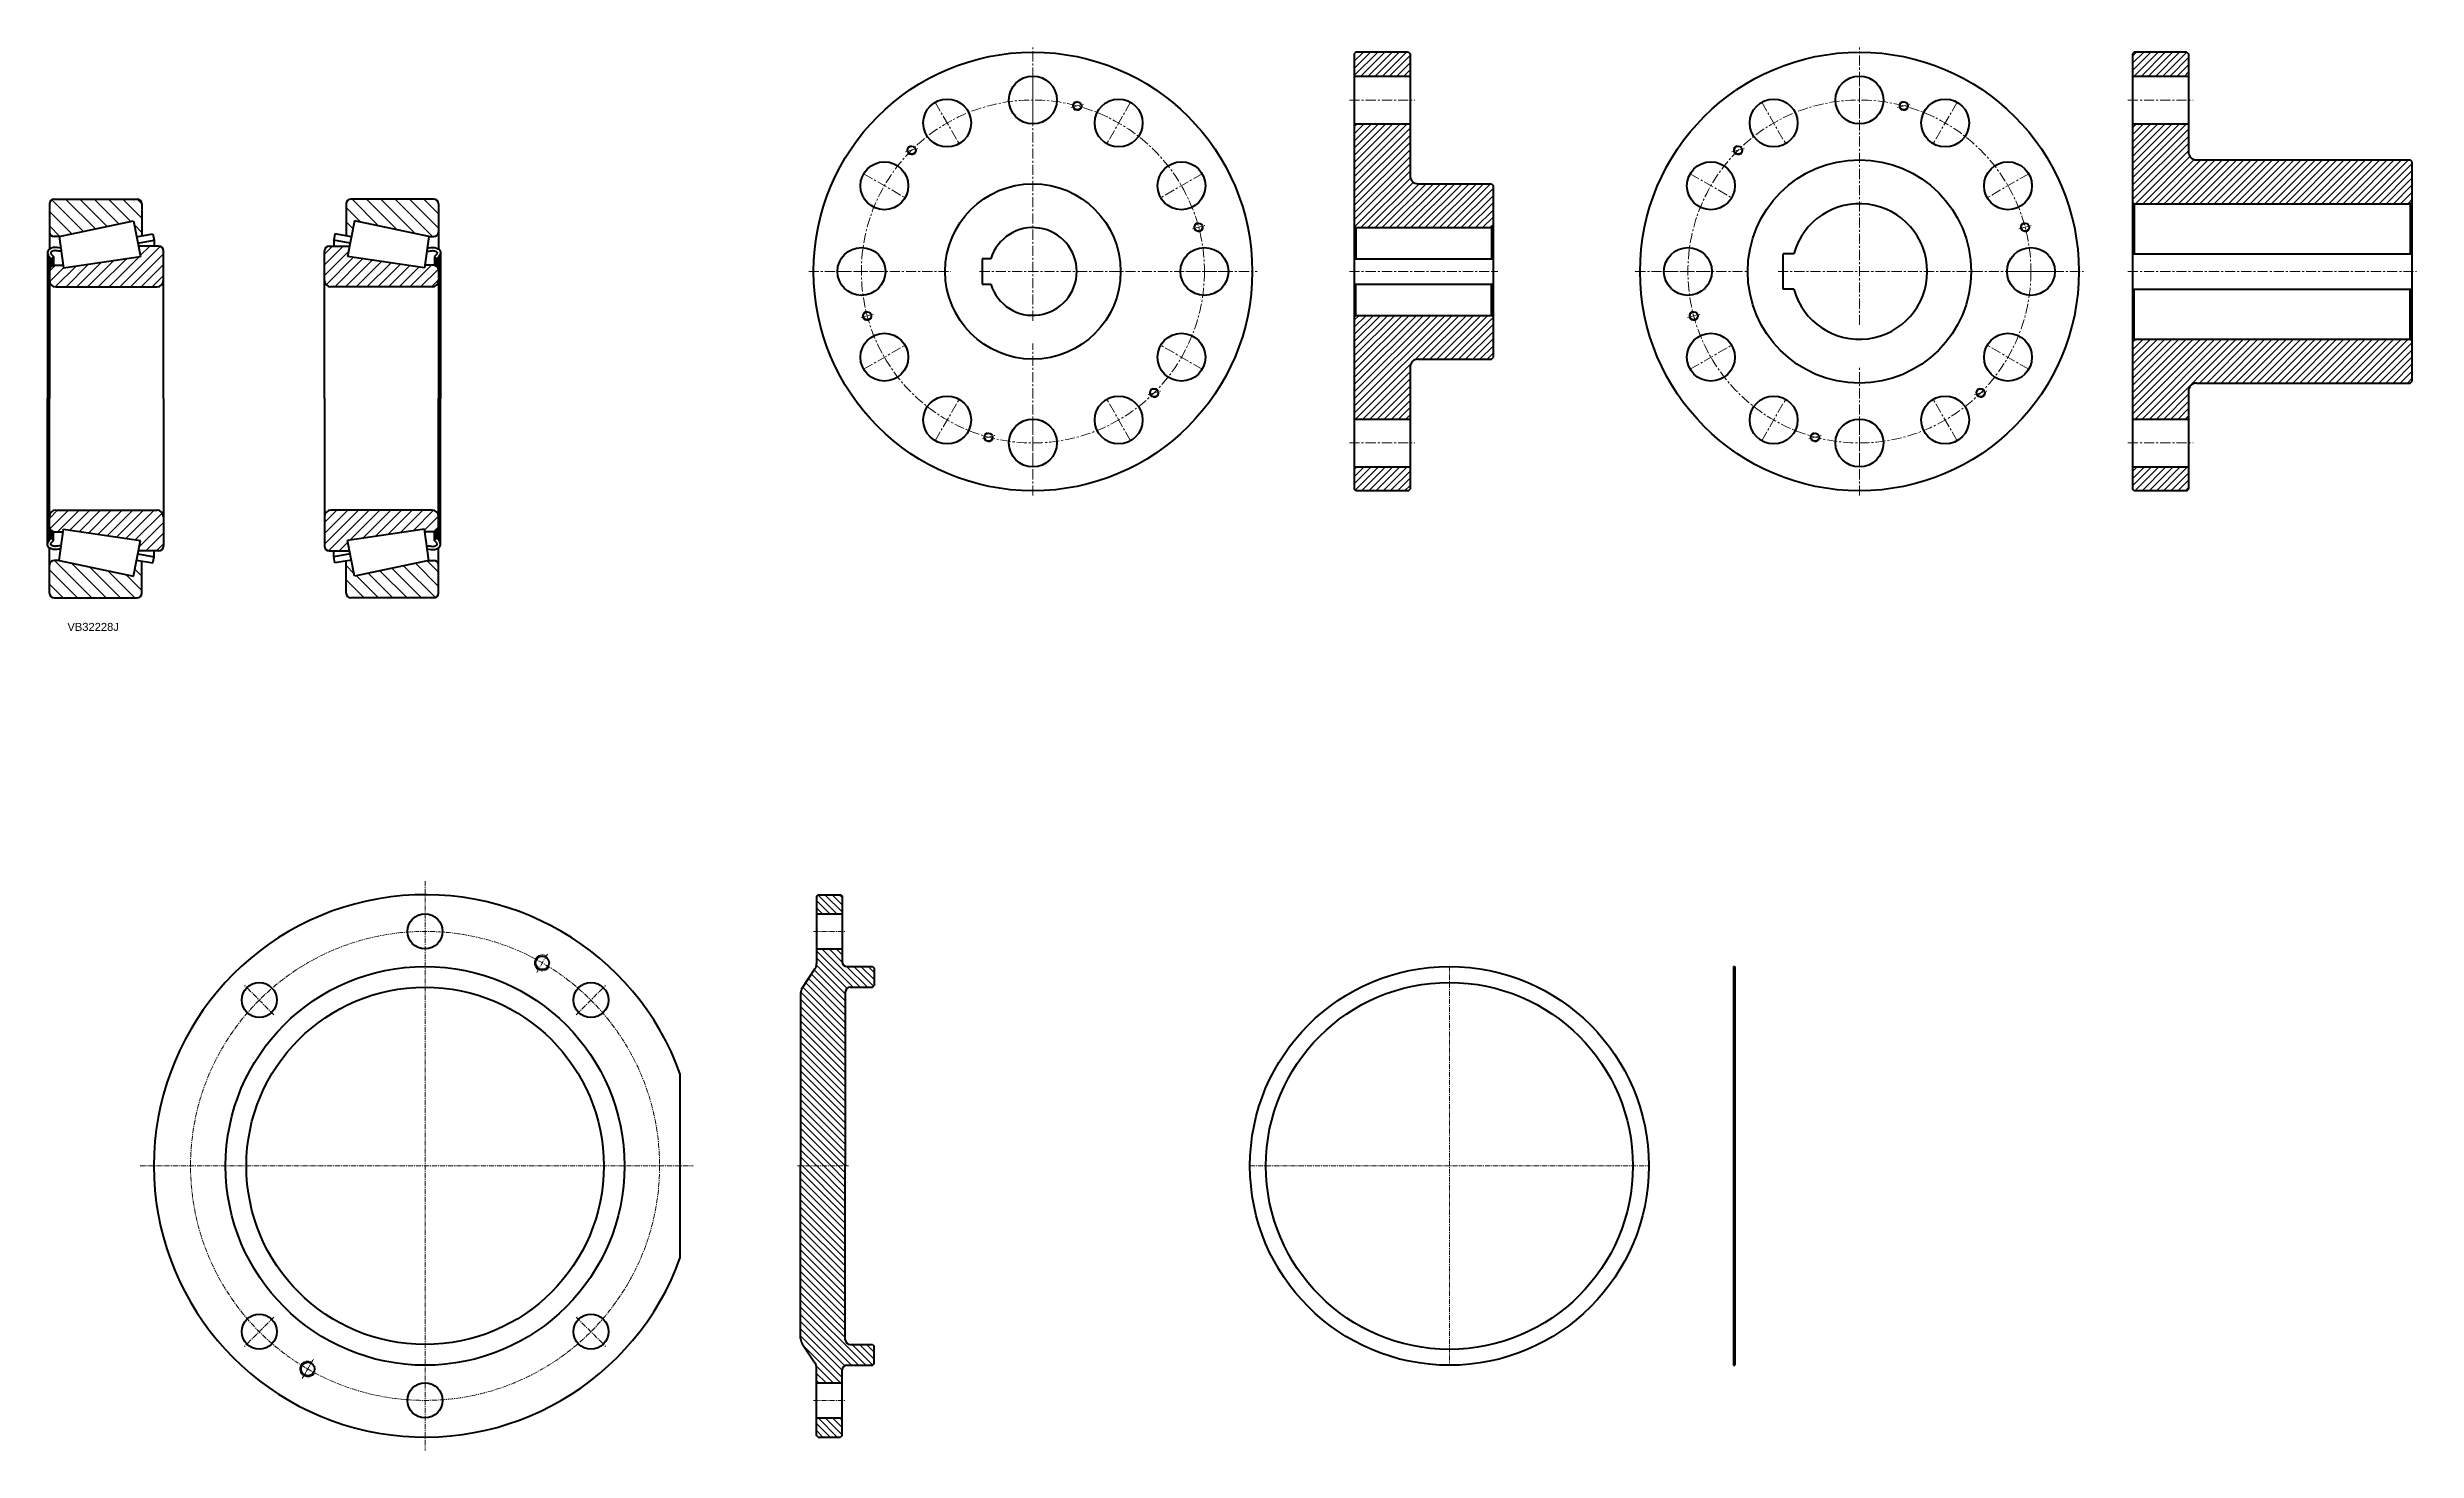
# Model space of a CAD drawing. Header units: millimetres. Extents: x -11382 to 23553, y -372 to 10786.
# Drawn here: x 10307 to 11792, y 3956 to 4836 of the extents above; entities that cross this region are included whole.
import ezdxf

# ---------------------------------------------------------------- set-up
doc = ezdxf.new("R2010")
doc.units = ezdxf.units.MM
doc.header["$LTSCALE"] = 0.2
doc.linetypes.add('CENTER', pattern=[50.8, 31.75, -6.35, 6.35, -6.35])
for name, color, linetype, lineweight in [('đường bao thấy', 7, 'Continuous', 40), ('đường mặt cắt', 160, 'Continuous', 15), ('đường nét mảnh', 220, 'Continuous', 15), ('đường nét tâm', 137, 'CENTER', 15)]:
    doc.layers.add(name, color=color, linetype=linetype, lineweight=lineweight)
doc.styles.add('nhat3.5', font='arial.ttf', dxfattribs={"height": 3.5})
pattern_1 = [(135, (7266.0226, 2575.9754), (-4.490128, -4.490128), [])]
pattern_2 = [(45, (7266.0226, 2575.9754), (-3.367596, 3.367596), [])]
pattern_3 = [(135, (4478.9637, 2475.3908), (-2.245064, -2.245064), [])]
pattern_4 = [(45, (-554.6393, 869.6178), (-2.245064, 2.245064), [])]
pattern_5 = [(45, (-36.5448, 0), (-2.245064, 2.245064), [])]

msp = doc.modelspace()

# ---------------------------------------------------------------- hatches: boundary and pattern name
at = {"layer": 'đường mặt cắt'}
h = msp.add_hatch(dxfattribs=at)
h.set_pattern_fill('ANSI31', color=256, style=0)
h.set_pattern_definition(pattern_5)
h.paths.add_polyline_path([(11161.356, 4818.07), (11161.356, 4832.07), (11160.356, 4833.07), (11127.356, 4833.07), (11126.356, 4832.07), (11126.356, 4818.07)])
h = msp.add_hatch(dxfattribs=at)
h.set_pattern_fill('ANSI31', color=256, style=0)
h.set_pattern_definition(pattern_4)
h.paths.add_polyline_path([(11615.254, 4833.07), (11614.254, 4832.07), (11614.254, 4818.07), (11649.254, 4818.07), (11649.254, 4832.07), (11648.254, 4833.07)])
h = msp.add_hatch(dxfattribs=at)
h.set_pattern_fill('ANSI31', color=256, style=0)
h.paths.add_polyline_path([(11126.356, 4724.07), (11127.356, 4723.07), (11212.356, 4723.07), (11213.356, 4724.07), (11213.356, 4749.57), (11212.356, 4750.57), (11166.356, 4750.57, -0.41421356), (11161.356, 4755.57), (11161.356, 4788.07), (11126.356, 4788.07)])
h = msp.add_hatch(dxfattribs=at)
h.set_pattern_fill('ANSI31', color=256, style=0)
h.set_pattern_definition(pattern_4)
h.paths.add_polyline_path([(11788.254, 4738.07), (11789.254, 4739.07), (11789.254, 4764.57), (11788.254, 4765.57), (11654.254, 4765.57, -0.41421356), (11649.254, 4770.57), (11649.254, 4788.07), (11614.254, 4788.07), (11614.254, 4739.07), (11615.254, 4738.07)])
at = {"layer": 'đường mặt cắt', "ltscale": 0.5}
h = msp.add_hatch(dxfattribs=at)
h.set_pattern_fill('ANSI31', color=256, scale=2, angle=90, style=0)
h.set_pattern_definition(pattern_1)
h.paths.add_polyline_path([(10361.214, 4727.359), (10363.152, 4717.326), (10366.488, 4717.894), (10366.488, 4737.942, 0.41421356), (10363.488, 4740.942), (10311.488, 4740.942, 0.41421356), (10308.488, 4737.942), (10308.488, 4720.436, 0.41421356), (10311.488, 4717.436), (10314.661, 4717.436)])
h = msp.add_hatch(dxfattribs=at)
h.set_pattern_fill('ANSI31', color=256, scale=2, angle=90, style=0)
h.set_pattern_definition(pattern_1)
h.paths.add_polyline_path([(10497.397, 4740.942, 0.41421356), (10494.397, 4737.942), (10494.397, 4717.894), (10497.733, 4717.326), (10499.671, 4727.359), (10546.224, 4717.436), (10549.397, 4717.436, 0.41421356), (10552.397, 4720.436), (10552.397, 4737.942, 0.41421356), (10549.397, 4740.942)])
h = msp.add_hatch(dxfattribs=at)
h.set_pattern_fill('ANSI31', color=256, scale=1.5, style=0)
h.set_pattern_definition(pattern_2)
h.paths.add_polyline_path([(10375.988, 4685.942, 0.41421356), (10379.988, 4689.942), (10379.988, 4708.442, 0.41421356), (10376.988, 4711.442), (10364.289, 4711.442), (10365.559, 4704.867), (10317.342, 4697.791), (10317.117, 4699.44), (10311.488, 4699.44, 0.41421356), (10308.488, 4696.44), (10308.488, 4689.942, 0.41421356), (10312.488, 4685.942)])
h = msp.add_hatch(dxfattribs=at)
h.set_pattern_fill('ANSI31', color=256, scale=1.5, style=0)
h.set_pattern_definition(pattern_2)
h.paths.add_polyline_path([(10548.397, 4685.942, 0.41421356), (10552.397, 4689.942), (10552.397, 4696.44, 0.41421356), (10549.397, 4699.44), (10543.768, 4699.44), (10543.543, 4697.791), (10495.326, 4704.867), (10496.596, 4711.442), (10483.897, 4711.442, 0.41421356), (10480.897, 4708.442), (10480.897, 4689.942, 0.41421356), (10484.897, 4685.942)])
at = {"layer": 'đường mặt cắt'}
h = msp.add_hatch(dxfattribs=at)
h.set_pattern_fill('ANSI31', color=256, style=0)
h.paths.add_polyline_path([(11166.356, 4640.57), (11212.356, 4640.57), (11213.356, 4641.57), (11213.356, 4667.07), (11212.356, 4668.07), (11127.356, 4668.07), (11126.356, 4667.07), (11126.356, 4603.07), (11161.356, 4603.07), (11161.356, 4635.57, -0.41421356)])
h = msp.add_hatch(dxfattribs=at)
h.set_pattern_fill('ANSI31', color=256, style=0)
h.set_pattern_definition(pattern_4)
h.paths.add_polyline_path([(11654.254, 4625.57), (11788.254, 4625.57), (11789.254, 4626.57), (11789.254, 4652.07), (11788.254, 4653.07), (11615.254, 4653.07), (11614.254, 4652.07), (11614.254, 4603.07), (11649.254, 4603.07), (11649.254, 4620.57, -0.41421356)])
h = msp.add_hatch(dxfattribs=at)
h.set_pattern_fill('ANSI31', color=256, style=0)
h.set_pattern_definition(pattern_5)
h.paths.add_polyline_path([(11126.356, 4573.07), (11126.356, 4559.07), (11127.356, 4558.07), (11160.356, 4558.07), (11161.356, 4559.07), (11161.356, 4573.07)])
h = msp.add_hatch(dxfattribs=at)
h.set_pattern_fill('ANSI31', color=256, style=0)
h.set_pattern_definition(pattern_4)
h.paths.add_polyline_path([(11648.254, 4558.07), (11649.254, 4559.07), (11649.254, 4573.07), (11614.254, 4573.07), (11614.254, 4559.07), (11615.254, 4558.07)])
at = {"layer": 'đường mặt cắt', "ltscale": 0.5}
h = msp.add_hatch(dxfattribs=at)
h.set_pattern_fill('ANSI31', color=256, scale=1.5, style=0)
h.set_pattern_definition(pattern_2)
h.paths.add_polyline_path([(10365.559, 4527.017), (10364.289, 4520.442), (10376.988, 4520.442, 0.41421356), (10379.988, 4523.442), (10379.988, 4541.942, 0.41421356), (10375.988, 4545.942), (10312.488, 4545.942, 0.41421356), (10308.488, 4541.942), (10308.488, 4535.443, 0.41421356), (10311.488, 4532.443), (10317.117, 4532.443), (10317.342, 4534.093)])
h = msp.add_hatch(dxfattribs=at)
h.set_pattern_fill('ANSI31', color=256, scale=1.5, style=0)
h.set_pattern_definition(pattern_2)
h.paths.add_polyline_path([(10484.897, 4545.942, 0.41421356), (10480.897, 4541.942), (10480.897, 4523.442, 0.41421356), (10483.897, 4520.442), (10496.596, 4520.442), (10495.326, 4527.017), (10543.543, 4534.093), (10543.768, 4532.443), (10549.397, 4532.443, 0.41421356), (10552.397, 4535.443), (10552.397, 4541.942, 0.41421356), (10548.397, 4545.942)])
h = msp.add_hatch(dxfattribs=at)
h.set_pattern_fill('ANSI31', color=256, scale=2, angle=90, style=0)
h.set_pattern_definition(pattern_1)
h.paths.add_polyline_path([(10363.488, 4490.942, 0.41421356), (10366.488, 4493.942), (10366.488, 4513.99), (10363.152, 4514.557), (10361.214, 4504.525), (10314.661, 4514.448), (10311.488, 4514.448, 0.41421356), (10308.488, 4511.448), (10308.488, 4493.942, 0.41421356), (10311.488, 4490.942)])
h = msp.add_hatch(dxfattribs=at)
h.set_pattern_fill('ANSI31', color=256, scale=2, angle=90, style=0)
h.set_pattern_definition(pattern_1)
h.paths.add_polyline_path([(10549.397, 4490.942, 0.41421356), (10552.397, 4493.942), (10552.397, 4511.448, 0.41421356), (10549.397, 4514.448), (10546.224, 4514.448), (10499.671, 4504.525), (10497.733, 4514.557), (10494.397, 4513.99), (10494.397, 4493.942, 0.41421356), (10497.397, 4490.942)])
h = msp.add_hatch(dxfattribs=at)
h.set_pattern_fill('ANSI31', color=256, angle=90, style=0)
h.set_pattern_definition(pattern_3)
h.paths.add_polyline_path([(10805.349, 4292.84), (10805.349, 4303.84), (10804.349, 4304.84), (10790.349, 4304.84), (10789.349, 4303.84), (10789.349, 4292.84)])
h = msp.add_hatch(dxfattribs=at)
h.set_pattern_fill('ANSI31', color=256, angle=90, style=0)
h.set_pattern_definition(pattern_3)
h.paths.add_polyline_path([(10807.349, 4243.84, -0.41421356), (10810.349, 4246.84), (10824.349, 4246.84), (10825.349, 4247.84), (10825.349, 4258.84), (10824.349, 4259.84), (10808.349, 4259.84, -0.41421356), (10805.349, 4262.84), (10805.349, 4270.84), (10789.349, 4270.84), (10789.349, 4261.656, -0.14806874), (10788.341, 4258.328), (10780.357, 4246.351, 0.14806874), (10779.349, 4243.023), (10779.349, 4134.84), (10807.349, 4134.84)])
h = msp.add_hatch(dxfattribs=at)
h.set_pattern_fill('ANSI31', color=256, angle=90, style=0)
h.set_pattern_definition(pattern_3)
h.paths.add_polyline_path([(10779.349, 4026.656, 0.14806874), (10780.357, 4023.328), (10788.341, 4011.351, -0.14806874), (10789.349, 4008.023), (10789.349, 3998.84), (10805.349, 3998.84), (10805.349, 4006.84, -0.41421356), (10808.349, 4009.84), (10824.349, 4009.84), (10825.349, 4010.84), (10825.349, 4021.84), (10824.349, 4022.84), (10810.349, 4022.84, -0.41421356), (10807.349, 4025.84), (10807.349, 4134.84), (10779.349, 4134.84)])
h = msp.add_hatch(dxfattribs=at)
h.set_pattern_fill('ANSI31', color=256, angle=90, style=0)
h.set_pattern_definition(pattern_3)
h.paths.add_polyline_path([(10804.349, 3964.84), (10805.349, 3965.84), (10805.349, 3976.84), (10789.349, 3976.84), (10789.349, 3965.84), (10790.349, 3964.84)])

# ---------------------------------------------------------------- linework, layer by layer
at = {"layer": 'đường bao thấy'}
for p, q in [((11127.356, 4833.07), (11126.356, 4832.07)), ((11126.356, 4832.07), (11126.356, 4559.07)), ((11160.356, 4833.07), (11127.356, 4833.07)), ((11160.356, 4833.07), (11161.356, 4832.07)), ((11161.356, 4832.07), (11161.356, 4755.57)), ((11615.254, 4833.07), (11614.254, 4832.07)), ((11614.254, 4832.07), (11614.254, 4559.07)), ((11648.254, 4833.07), (11615.254, 4833.07)), ((11648.254, 4833.07), (11649.254, 4832.07)), ((11649.254, 4832.07), (11649.254, 4770.57)), ((11126.356, 4818.07), (11161.356, 4818.07)), ((11614.254, 4818.07), (11649.254, 4818.07)), ((11126.356, 4788.07), (11161.356, 4788.07)), ((11614.254, 4788.07), (11649.254, 4788.07)), ((11654.254, 4765.57), (11788.254, 4765.57)), ((11789.254, 4764.57), (11788.254, 4765.57)), ((11789.254, 4764.57), (11789.254, 4626.57)), ((11166.356, 4750.57), (11212.356, 4750.57)), ((11212.356, 4750.57), (11213.356, 4749.57)), ((11213.356, 4749.57), (11213.356, 4641.57)), ((11615.254, 4738.07), (11614.254, 4739.07)), ((11615.254, 4738.07), (11788.254, 4738.07)), ((11615.254, 4738.07), (11615.254, 4706.57)), ((11788.254, 4738.07), (11789.254, 4739.07)), ((11788.254, 4738.07), (11788.254, 4706.57)), ((11127.356, 4723.07), (11126.356, 4724.07)), ((11127.356, 4723.07), (11212.356, 4723.07)), ((11127.356, 4723.07), (11127.356, 4703.57)), ((11212.356, 4723.07), (11213.356, 4724.07)), ((11212.356, 4723.07), (11212.356, 4703.57)), ((10898.637, 4703.57), (10893.148, 4703.57)), ((10893.148, 4703.57), (10893.148, 4687.57)), ((11126.356, 4703.57), (11213.356, 4703.57)), ((11401.96, 4706.57), (11395.111, 4706.57)), ((11395.111, 4684.57), (11395.111, 4706.57)), ((11614.254, 4706.57), (11789.254, 4706.57)), ((10893.148, 4687.57), (10898.637, 4687.57)), ((11126.356, 4687.57), (11213.356, 4687.57)), ((11127.356, 4668.07), (11127.356, 4687.57)), ((11212.356, 4668.07), (11212.356, 4687.57)), ((11401.96, 4684.57), (11395.111, 4684.57)), ((11614.254, 4684.57), (11789.254, 4684.57)), ((11615.254, 4653.07), (11615.254, 4684.57)), ((11788.254, 4653.07), (11788.254, 4684.57)), ((11127.356, 4668.07), (11126.356, 4667.07)), ((11127.356, 4668.07), (11212.356, 4668.07)), ((11212.356, 4668.07), (11213.356, 4667.07)), ((11615.254, 4653.07), (11614.254, 4652.07)), ((11615.254, 4653.07), (11788.254, 4653.07)), ((11788.254, 4653.07), (11789.254, 4652.07)), ((11161.356, 4635.57), (11161.356, 4559.07)), ((11166.356, 4640.57), (11212.356, 4640.57)), ((11212.356, 4640.57), (11213.356, 4641.57)), ((11649.254, 4620.57), (11649.254, 4559.07)), ((11654.254, 4625.57), (11788.254, 4625.57)), ((11788.254, 4625.57), (11789.254, 4626.57)), ((11126.356, 4603.07), (11161.356, 4603.07)), ((11614.254, 4603.07), (11649.254, 4603.07)), ((11126.356, 4573.07), (11161.356, 4573.07)), ((11614.254, 4573.07), (11649.254, 4573.07)), ((11127.356, 4558.07), (11126.356, 4559.07)), ((11160.356, 4558.07), (11127.356, 4558.07)), ((11160.356, 4558.07), (11161.356, 4559.07)), ((11615.254, 4558.07), (11614.254, 4559.07)), ((11648.254, 4558.07), (11615.254, 4558.07)), ((11648.254, 4558.07), (11649.254, 4559.07)), ((11363.978, 4259.84), (11363.978, 4009.84)), ((11363.978, 4259.84), (11364.978, 4259.84)), ((11363.978, 4249.84), (11364.978, 4249.84)), ((11364.978, 4259.84), (11364.978, 4009.84)), ((11363.978, 4019.84), (11364.978, 4019.84)), ((11363.978, 4009.84), (11364.978, 4009.84))]:
    msp.add_line(p, q, dxfattribs=at)
at = {"layer": 'đường bao thấy', "ltscale": 0.5}
for p, q in [((10308.488, 4737.942), (10308.488, 4709.543)), ((10311.488, 4740.942), (10363.488, 4740.942)), ((10366.488, 4737.942), (10366.488, 4717.894)), ((10494.397, 4737.942), (10494.397, 4717.894)), ((10549.397, 4740.942), (10497.397, 4740.942)), ((10552.397, 4737.942), (10552.397, 4709.543)), ((10314.661, 4717.436), (10361.214, 4727.359)), ((10361.214, 4727.359), (10365.559, 4704.867)), ((10499.671, 4727.359), (10495.326, 4704.867)), ((10546.224, 4717.436), (10499.671, 4727.359)), ((10314.661, 4717.436), (10311.488, 4717.436)), ((10314.661, 4717.436), (10317.342, 4697.791)), ((10363.152, 4717.326), (10373.407, 4719.071)), ((10363.911, 4713.398), (10374.133, 4715.137)), ((10376.988, 4711.442), (10364.289, 4711.442)), ((10373.407, 4719.071), (10374.133, 4715.137)), ((10374.133, 4715.137), (10374.133, 4711.442)), ((10379.988, 4615.942), (10379.988, 4708.442)), ((10480.897, 4615.942), (10480.897, 4708.442)), ((10483.897, 4711.442), (10496.596, 4711.442)), ((10487.478, 4719.071), (10486.751, 4715.137)), ((10496.974, 4713.398), (10486.751, 4715.137)), ((10486.751, 4715.137), (10486.751, 4711.442)), ((10497.733, 4717.326), (10487.478, 4719.071)), ((10546.224, 4717.436), (10543.543, 4697.791)), ((10546.224, 4717.436), (10549.397, 4717.436)), ((10307.343, 4707.2), (10307.343, 4615.942)), ((10308.488, 4704.611), (10308.488, 4615.942)), ((10309.786, 4703.385), (10311.095, 4704.897)), ((10309.786, 4703.385), (10309.786, 4698.911)), ((10311.095, 4704.897), (10311.095, 4699.415)), ((10311.488, 4699.44), (10317.117, 4699.44)), ((10317.342, 4697.791), (10365.559, 4704.867)), ((10543.543, 4697.791), (10495.326, 4704.867)), ((10549.397, 4699.44), (10543.768, 4699.44)), ((10551.099, 4703.385), (10549.79, 4704.897)), ((10549.79, 4704.897), (10549.79, 4699.415)), ((10551.099, 4703.385), (10551.099, 4698.911)), ((10552.397, 4704.611), (10552.397, 4615.942)), ((10553.542, 4707.2), (10553.542, 4615.942)), ((10312.488, 4685.942), (10375.988, 4685.942)), ((10548.397, 4685.942), (10484.897, 4685.942)), ((10307.343, 4524.684), (10307.343, 4615.942)), ((10308.488, 4527.273), (10308.488, 4615.942)), ((10379.988, 4615.942), (10379.988, 4523.442)), ((10480.897, 4615.942), (10480.897, 4523.442)), ((10552.397, 4527.273), (10552.397, 4615.942)), ((10553.542, 4524.684), (10553.542, 4615.942)), ((10312.488, 4545.942), (10375.988, 4545.942)), ((10548.397, 4545.942), (10484.897, 4545.942)), ((10309.786, 4528.499), (10309.786, 4532.973)), ((10311.095, 4526.987), (10311.095, 4532.469)), ((10311.488, 4532.443), (10317.117, 4532.443)), ((10314.661, 4514.448), (10317.342, 4534.093)), ((10317.342, 4534.093), (10365.559, 4527.017)), ((10543.543, 4534.093), (10495.326, 4527.017)), ((10546.224, 4514.448), (10543.543, 4534.093)), ((10549.397, 4532.443), (10543.768, 4532.443)), ((10549.79, 4526.987), (10549.79, 4532.469)), ((10551.099, 4528.499), (10551.099, 4532.973)), ((10308.488, 4493.942), (10308.488, 4522.341)), ((10309.786, 4528.499), (10311.095, 4526.987)), ((10361.214, 4504.525), (10365.559, 4527.017)), ((10363.152, 4514.557), (10373.407, 4512.813)), ((10363.911, 4518.486), (10374.133, 4516.746)), ((10376.988, 4520.442), (10364.289, 4520.442)), ((10373.407, 4512.813), (10374.133, 4516.746)), ((10374.133, 4516.746), (10374.133, 4520.442)), ((10483.897, 4520.442), (10496.596, 4520.442)), ((10486.751, 4516.746), (10486.751, 4520.442)), ((10496.974, 4518.486), (10486.751, 4516.746)), ((10487.478, 4512.813), (10486.751, 4516.746)), ((10497.733, 4514.557), (10487.478, 4512.813)), ((10499.671, 4504.525), (10495.326, 4527.017)), ((10551.099, 4528.499), (10549.79, 4526.987)), ((10552.397, 4493.942), (10552.397, 4522.341)), ((10314.661, 4514.448), (10311.488, 4514.448)), ((10314.661, 4514.448), (10361.214, 4504.525)), ((10366.488, 4493.942), (10366.488, 4513.99)), ((10494.397, 4493.942), (10494.397, 4513.99)), ((10546.224, 4514.448), (10499.671, 4504.525)), ((10546.224, 4514.448), (10549.397, 4514.448)), ((10311.488, 4490.942), (10363.488, 4490.942)), ((10549.397, 4490.942), (10497.397, 4490.942)), ((10790.349, 4304.84), (10789.349, 4303.84)), ((10789.349, 4303.84), (10789.349, 4261.656)), ((10789.349, 4292.84), (10805.349, 4292.84)), ((10790.349, 4304.84), (10804.349, 4304.84)), ((10804.349, 4304.84), (10805.349, 4303.84)), ((10805.349, 4303.84), (10805.349, 4262.84)), ((10789.349, 4270.84), (10805.349, 4270.84)), ((10780.357, 4246.351), (10788.341, 4258.328)), ((10808.349, 4259.84), (10824.349, 4259.84)), ((10824.349, 4259.84), (10825.349, 4258.84)), ((10824.349, 4246.84), (10825.349, 4247.84)), ((10825.349, 4258.84), (10825.349, 4247.84)), ((10779.349, 4243.023), (10779.349, 4134.84)), ((10807.349, 4243.84), (10807.349, 4134.84)), ((10810.349, 4246.84), (10824.349, 4246.84)), ((10703.939, 4077.394), (10703.939, 4192.285)), ((10779.349, 4026.656), (10779.349, 4134.84)), ((10807.349, 4025.84), (10807.349, 4134.84)), ((10780.357, 4023.328), (10788.341, 4011.351)), ((10808.349, 4009.84), (10824.349, 4009.84)), ((10810.349, 4022.84), (10824.349, 4022.84)), ((10824.349, 4022.84), (10825.349, 4021.84)), ((10824.349, 4009.84), (10825.349, 4010.84)), ((10825.349, 4010.84), (10825.349, 4021.84)), ((10789.349, 3965.84), (10789.349, 4008.023)), ((10789.349, 3998.84), (10805.349, 3998.84)), ((10805.349, 3965.84), (10805.349, 4006.84)), ((10789.349, 3976.84), (10805.349, 3976.84)), ((10790.349, 3964.84), (10789.349, 3965.84)), ((10805.349, 3965.84), (10804.349, 3964.84)), ((10790.349, 3964.84), (10804.349, 3964.84))]:
    msp.add_line(p, q, dxfattribs=at)
at = {"layer": 'đường bao thấy'}
for centre, radius in [((10924.948, 4695.57), 137.5), ((11443.011, 4695.57), 137.5), ((10924.948, 4803.07), 15), ((11443.011, 4803.07), 15), ((10871.198, 4788.668), 15), ((10952.771, 4799.407), 2.55), ((10978.698, 4788.668), 15), ((11389.261, 4788.668), 15), ((11470.834, 4799.407), 2.55), ((11496.761, 4788.668), 15), ((10848.934, 4771.584), 2.55), ((11366.997, 4771.584), 2.55), ((10831.85, 4749.32), 15), ((11018.046, 4749.32), 15), ((11349.914, 4749.32), 15), ((11443.011, 4695.57), 70), ((11536.109, 4749.32), 15), ((10924.948, 4695.57), 55), ((11028.785, 4723.393), 2.55), ((11546.848, 4723.393), 2.55), ((10817.448, 4695.57), 15), ((11032.448, 4695.57), 15), ((11335.511, 4695.57), 15), ((11550.511, 4695.57), 15), ((10821.111, 4667.747), 2.55), ((11339.174, 4667.747), 2.55), ((10831.85, 4641.82), 15), ((11018.046, 4641.82), 15), ((11349.914, 4641.82), 15), ((11536.109, 4641.82), 15), ((11000.962, 4619.556), 2.55), ((11519.025, 4619.556), 2.55), ((10871.198, 4602.472), 15), ((10978.698, 4602.472), 15), ((11389.261, 4602.472), 15), ((11496.761, 4602.472), 15), ((10897.125, 4591.733), 2.55), ((10924.948, 4588.07), 15), ((11415.188, 4591.733), 2.55), ((11443.011, 4588.07), 15)]:
    msp.add_circle(centre, radius, dxfattribs=at)
at = {"layer": 'đường bao thấy', "ltscale": 0.5}
for centre, radius in [((10543.939, 4281.84), 11), ((10617.439, 4262.145), 4.25), ((10543.939, 4134.84), 125), ((10439.994, 4238.784), 11), ((10647.883, 4238.784), 11), ((11186.003, 4134.84), 125), ((11186.003, 4134.84), 115), ((10543.939, 4134.84), 112), ((10439.994, 4030.895), 11), ((10647.883, 4030.895), 11), ((10470.439, 4007.534), 4.25), ((10543.939, 3987.84), 11)]:
    msp.add_circle(centre, radius, dxfattribs=at)
at = {"layer": 'đường bao thấy'}
for centre, radius, start, end in [((11654.254, 4770.57), 5, 180, 270), ((11166.356, 4755.57), 5, 180, 270), ((11443.011, 4695.57), 42.5, 195.000266, 164.999734), ((10924.948, 4695.57), 27.5, 196.91239, 163.08761), ((11166.356, 4635.57), 5, 90, 180), ((11654.254, 4620.57), 5, 90, 180)]:
    msp.add_arc(centre, radius, start, end, dxfattribs=at)
at = {"layer": 'đường bao thấy', "ltscale": 0.5}
for centre, radius, start, end in [((10311.488, 4737.942), 3, 90, 180), ((10363.488, 4737.942), 3, 0, 90), ((10497.397, 4737.942), 3, 90, 180), ((10549.397, 4737.942), 3, 0, 90), ((10311.488, 4720.436), 3, 180, 270), ((10376.988, 4708.442), 3, 0, 90), ((10483.897, 4708.442), 3, 90, 180), ((10549.397, 4720.436), 3, 270, 0), ((10311.488, 4696.44), 3, 90, 180), ((10549.397, 4696.44), 3, 0, 90), ((10312.488, 4689.942), 4, 180, 270), ((10375.988, 4689.942), 4, 270, 0), ((10484.897, 4689.942), 4, 180, 270), ((10548.397, 4689.942), 4, 270, 0), ((10312.488, 4541.942), 4, 90, 180), ((10375.988, 4541.942), 4, 0, 90), ((10484.897, 4541.942), 4, 90, 180), ((10548.397, 4541.942), 4, 0, 90), ((10311.488, 4535.443), 3, 180, 270), ((10549.397, 4535.443), 3, 270, 0), ((10376.988, 4523.442), 3, 270, 0), ((10483.897, 4523.442), 3, 180, 270), ((10311.488, 4511.448), 3, 90, 180), ((10549.397, 4511.448), 3, 0, 90), ((10311.488, 4493.942), 3, 180, 270), ((10363.488, 4493.942), 3, 270, 0), ((10497.397, 4493.942), 3, 180, 270), ((10549.397, 4493.942), 3, 270, 0), ((10543.939, 4134.84), 170, 19.749923, 340.250077), ((10808.349, 4262.84), 3, 180, 270), ((10783.349, 4261.656), 6, 326.309932, 0), ((10785.349, 4243.023), 6, 146.309932, 180), ((10810.349, 4243.84), 3, 90, 180), ((10785.349, 4026.656), 6, 180, 213.690068), ((10810.349, 4025.84), 3, 180, 270), ((10783.349, 4008.023), 6, 0, 33.690068), ((10808.349, 4006.84), 3, 90, 180)]:
    msp.add_arc(centre, radius, start, end, dxfattribs=at)
for points in [[(10315.658, 4710.127), (10310.75, 4710.504), (10307.481, 4708.256), (10307.696, 4705.794), (10309.786, 4703.385)], [(10545.226, 4710.127), (10550.135, 4710.504), (10553.404, 4708.256), (10553.189, 4705.794), (10551.099, 4703.385)], [(10315.658, 4521.757), (10310.75, 4521.379), (10307.481, 4523.627), (10307.696, 4526.09), (10309.786, 4528.499)], [(10545.226, 4521.757), (10550.135, 4521.379), (10553.404, 4523.627), (10553.189, 4526.09), (10551.099, 4528.499)]]:
    msp.add_spline(points, degree=3, dxfattribs=at)
for points in [[(10315.912, 4708.272), (10314.919, 4708.244), (10314.634, 4708.309), (10313.807, 4708.485), (10313.294, 4708.576), (10312.329, 4708.662), (10311.88, 4708.659), (10311.234, 4708.566), (10311.031, 4708.523), (10310.626, 4708.41), (10310.428, 4708.34), (10310.021, 4708.161), (10309.824, 4708.046), (10309.537, 4707.829), (10309.45, 4707.731), (10309.388, 4707.638), (10309.377, 4707.615), (10309.366, 4707.588), (10309.363, 4707.579), (10309.354, 4707.544), (10309.349, 4707.52), (10309.338, 4707.433), (10309.336, 4707.352), (10309.356, 4707.105), (10309.399, 4706.919), (10309.512, 4706.62), (10309.569, 4706.506), (10309.72, 4706.262), (10309.813, 4706.136), (10310.163, 4705.727), (10310.489, 4705.424), (10310.95, 4705.022), (10311.022, 4704.96), (10311.095, 4704.897)], [(10544.973, 4708.272), (10545.966, 4708.244), (10546.251, 4708.309), (10547.077, 4708.485), (10547.591, 4708.576), (10548.556, 4708.662), (10549.005, 4708.659), (10549.651, 4708.566), (10549.854, 4708.523), (10550.259, 4708.41), (10550.457, 4708.34), (10550.864, 4708.161), (10551.061, 4708.046), (10551.348, 4707.829), (10551.435, 4707.731), (10551.497, 4707.638), (10551.508, 4707.615), (10551.519, 4707.588), (10551.522, 4707.579), (10551.531, 4707.544), (10551.536, 4707.52), (10551.547, 4707.433), (10551.549, 4707.352), (10551.528, 4707.105), (10551.486, 4706.919), (10551.373, 4706.62), (10551.316, 4706.506), (10551.165, 4706.262), (10551.072, 4706.136), (10550.722, 4705.727), (10550.396, 4705.424), (10549.935, 4705.022), (10549.863, 4704.96), (10549.79, 4704.897)], [(10315.912, 4523.611), (10314.919, 4523.639), (10314.634, 4523.574), (10313.807, 4523.399), (10313.294, 4523.308), (10312.329, 4523.222), (10311.88, 4523.225), (10311.234, 4523.318), (10311.031, 4523.36), (10310.626, 4523.473), (10310.428, 4523.543), (10310.021, 4523.723), (10309.824, 4523.838), (10309.537, 4524.054), (10309.45, 4524.153), (10309.388, 4524.246), (10309.377, 4524.268), (10309.366, 4524.296), (10309.363, 4524.305), (10309.354, 4524.34), (10309.349, 4524.364), (10309.338, 4524.451), (10309.336, 4524.532), (10309.356, 4524.779), (10309.399, 4524.965), (10309.512, 4525.263), (10309.569, 4525.378), (10309.72, 4525.621), (10309.813, 4525.747), (10310.163, 4526.156), (10310.489, 4526.46), (10310.95, 4526.862), (10311.022, 4526.923), (10311.095, 4526.987)], [(10544.973, 4523.611), (10545.966, 4523.639), (10546.251, 4523.574), (10547.077, 4523.399), (10547.591, 4523.308), (10548.556, 4523.222), (10549.005, 4523.225), (10549.651, 4523.318), (10549.854, 4523.36), (10550.259, 4523.473), (10550.457, 4523.543), (10550.864, 4523.723), (10551.061, 4523.838), (10551.348, 4524.054), (10551.435, 4524.153), (10551.497, 4524.246), (10551.508, 4524.268), (10551.519, 4524.296), (10551.522, 4524.305), (10551.531, 4524.34), (10551.536, 4524.364), (10551.547, 4524.451), (10551.549, 4524.532), (10551.528, 4524.779), (10551.486, 4524.965), (10551.373, 4525.263), (10551.316, 4525.378), (10551.165, 4525.621), (10551.072, 4525.747), (10550.722, 4526.156), (10550.396, 4526.46), (10549.935, 4526.862), (10549.863, 4526.923), (10549.79, 4526.987)]]:
    msp.add_open_spline(points, degree=3, knots=[0, 0, 0, 0, 0.90748232, 0.90748232, 2.72244697, 2.72244697, 4.53741161, 4.53741161, 5.36175512, 5.36175512, 6.18609864, 6.18609864, 7.23470682, 7.23470682, 8.28331501, 8.28331501, 8.79216837, 8.79216837, 9.11098682, 9.11098682, 9.42980526, 9.42980526, 10.06744215, 10.06744215, 11.10399556, 11.10399556, 11.88310279, 11.88310279, 12.66221001, 12.66221001, 14.26637938, 14.26637938, 14.55121293, 14.55121293, 14.55121293, 14.55121293], dxfattribs=at)
at = {"layer": 'đường nét mảnh'}
for centre in [(10952.771, 4799.407), (11470.834, 4799.407), (10848.934, 4771.584), (11366.997, 4771.584), (11028.785, 4723.393), (11546.848, 4723.393), (10821.111, 4667.747), (11339.174, 4667.747), (11000.962, 4619.556), (11519.025, 4619.556), (10897.125, 4591.733), (11415.188, 4591.733)]:
    msp.add_arc(centre, 3, 105.799504, 14.999925, dxfattribs=at)
at = {"layer": 'đường nét mảnh', "ltscale": 0.5}
for centre in [(10617.439, 4262.145), (10470.439, 4007.534)]:
    msp.add_arc(centre, 5, 60, 329.025535, dxfattribs=at)
at = {"layer": 'đường nét tâm'}
for p, q in [((10924.948, 4664.704), (10924.948, 4836.07)), ((11443.011, 4662.068), (11443.011, 4836.07)), ((10924.948, 4818.07), (10924.948, 4788.07)), ((11443.011, 4818.07), (11443.011, 4788.07)), ((10863.698, 4801.658), (10878.698, 4775.677)), ((10948.907, 4798.372), (10956.635, 4800.442)), ((10986.198, 4801.658), (10971.198, 4775.677)), ((11123.356, 4803.07), (11164.356, 4803.07)), ((11381.761, 4801.658), (11396.761, 4775.677)), ((11466.971, 4798.372), (11474.698, 4800.442)), ((11504.261, 4801.658), (11489.261, 4775.677)), ((11611.254, 4803.07), (11652.254, 4803.07)), ((10845.07, 4770.549), (10852.798, 4772.619)), ((11363.134, 4770.549), (11370.861, 4772.619)), ((10818.86, 4756.82), (10844.84, 4741.82)), ((11031.036, 4756.82), (11005.055, 4741.82)), ((11336.923, 4756.82), (11362.904, 4741.82)), ((11549.099, 4756.82), (11523.119, 4741.82)), ((11024.921, 4722.358), (11032.649, 4724.428)), ((11542.985, 4722.358), (11550.712, 4724.428)), ((10784.448, 4695.57), (10873.402, 4695.57)), ((10802.448, 4695.57), (10832.448, 4695.57)), ((10891.556, 4695.57), (11065.448, 4695.57)), ((11047.448, 4695.57), (11017.448, 4695.57)), ((11123.356, 4695.57), (11213.356, 4695.57)), ((11213.356, 4695.57), (11216.356, 4695.57)), ((11302.511, 4695.57), (11373.011, 4695.57)), ((11320.511, 4695.57), (11350.511, 4695.57)), ((11392.038, 4695.57), (11583.511, 4695.57)), ((11565.511, 4695.57), (11535.511, 4695.57)), ((11611.254, 4695.57), (11792.254, 4695.57)), ((10817.247, 4666.712), (10824.974, 4668.782)), ((11335.311, 4666.712), (11343.038, 4668.782)), ((10818.86, 4634.32), (10844.84, 4649.32)), ((10924.948, 4555.07), (10924.948, 4650.476)), ((11031.036, 4634.32), (11005.055, 4649.32)), ((11336.923, 4634.32), (11362.904, 4649.32)), ((11549.099, 4634.32), (11523.119, 4649.32)), ((11443.011, 4555.07), (11443.011, 4635.179)), ((10997.098, 4618.521), (11004.825, 4620.591)), ((11515.162, 4618.521), (11522.889, 4620.591)), ((10863.698, 4589.482), (10878.698, 4615.463)), ((10986.198, 4589.482), (10971.198, 4615.463)), ((11381.761, 4589.482), (11396.761, 4615.463)), ((11504.261, 4589.482), (11489.261, 4615.463)), ((10893.261, 4590.698), (10900.988, 4592.768)), ((10924.948, 4573.07), (10924.948, 4603.07)), ((11411.325, 4590.698), (11419.052, 4592.768)), ((11443.011, 4573.07), (11443.011, 4603.07)), ((11123.356, 4588.07), (11164.356, 4588.07)), ((11611.254, 4588.07), (11652.254, 4588.07))]:
    msp.add_line(p, q, dxfattribs=at)
at = {"layer": 'đường nét tâm', "ltscale": 0.5}
for p, q in [((10543.939, 4313.34), (10543.939, 3956.34)), ((10787.349, 4281.84), (10807.349, 4281.84)), ((10613.939, 4256.083), (10620.939, 4268.208)), ((10449.186, 4229.592), (10430.802, 4247.977)), ((10638.691, 4229.592), (10657.076, 4247.977)), ((11186.003, 4259.84), (11186.003, 4009.84)), ((10365.439, 4134.84), (10711.939, 4134.84)), ((10777.349, 4134.84), (10809.349, 4134.84)), ((11061.003, 4134.84), (11311.003, 4134.84)), ((10449.186, 4040.087), (10430.802, 4021.703)), ((10638.691, 4040.087), (10657.076, 4021.703)), ((10466.939, 4001.472), (10473.939, 4013.596)), ((10787.349, 3987.84), (10807.349, 3987.84))]:
    msp.add_line(p, q, dxfattribs=at)
at = {"layer": 'đường nét tâm'}
for centre in [(10924.948, 4695.57), (11443.011, 4695.57)]:
    msp.add_circle(centre, 107.5, dxfattribs=at)
at = {"layer": 'đường nét tâm', "ltscale": 0.5}
msp.add_circle((10543.939, 4134.84), 147, dxfattribs=at)

# ---------------------------------------------------------------- texts
at = {"layer": 'đường bao thấy', "ltscale": 0.5, "insert": (10319.785, 4475.267), "char_height": 5, "width": 27.49876, "attachment_point": 1, "style": 'nhat3.5'}
msp.add_mtext('VB32228J', dxfattribs=at)

doc.saveas('drawing.dxf')
